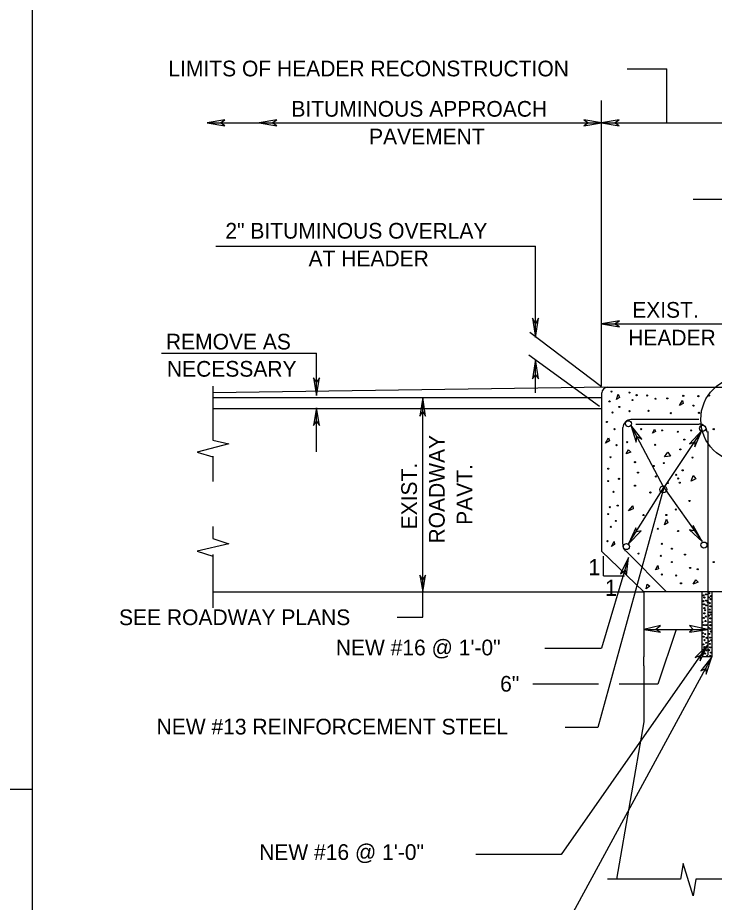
# Model space of a CAD drawing. Extents: x 705083.16 to 705086.12, y 704709.45 to 704711.29.
# Drawn here: x 705084.581 to 705085.035, y 704710.134 to 704710.71 of the extents above; entities that cross this region are included whole.
import ezdxf

# ---------------------------------------------------------------- set-up
doc = ezdxf.new("R2010")
doc.units = 0
doc.layers.add('Level 1', color=7, linetype='Continuous')
doc.layers.add('Level 2', color=7, linetype='Continuous')

msp = doc.modelspace()

# ---------------------------------------------------------------- linework, layer by layer
at = {"layer": 'Level 1'}
for p, q in [((705084.5909, 704709.49409), (705084.5909, 704711.24409)), ((705084.97802, 704710.67651), (705085.00394, 704710.67651)), ((705085.00394, 704710.6414), (705085.00394, 704710.67651)), ((705084.96129, 704710.47014), (705084.96129, 704710.65584)), ((705084.70472, 704710.6414), (705084.74705, 704710.6414)), ((705084.74705, 704710.6414), (705084.96129, 704710.6414)), ((705084.96194, 704710.6414), (705085.04921, 704710.6414)), ((705085.021, 704710.59154), (705085.0456, 704710.59154)), ((705084.7103, 704710.56102), (705084.91831, 704710.56102)), ((705084.91831, 704710.50164), (705084.91831, 704710.56102)), ((705084.96129, 704710.5105), (705085.0456, 704710.5105)), ((705084.67487, 704710.49147), (705084.77592, 704710.49147)), ((705084.77592, 704710.46391), (705084.77592, 704710.49147)), ((705084.91831, 704710.46555), (705084.91831, 704710.48655)), ((705084.70833, 704710.46982), (705084.70833, 704710.43471)), ((705084.96522, 704710.46916), (705085.04265, 704710.46916)), ((705084.70833, 704710.4626), (705084.96129, 704710.4626)), ((705084.84514, 704710.31955), (705084.84514, 704710.4626)), ((705084.96129, 704710.46555), (705084.96129, 704710.36253)), ((705084.77592, 704710.42717), (705084.77592, 704710.45571)), ((705084.70833, 704710.45538), (705084.96129, 704710.45538)), ((705084.98031, 704710.44849), (705085.02461, 704710.44849)), ((705084.9836, 704710.44521), (705085.02461, 704710.44521)), ((705084.97507, 704710.44291), (705084.97507, 704710.3668)), ((705085.03051, 704710.44029), (705085.03051, 704710.29495)), ((705084.70833, 704710.43471), (705084.71883, 704710.43241)), ((705084.71883, 704710.43241), (705084.69816, 704710.42684)), ((705084.69816, 704710.42684), (705084.70833, 704710.42388)), ((705084.70833, 704710.42421), (705084.70833, 704710.40781)), ((705084.70833, 704710.37861), (705084.70833, 704710.37073)), ((705084.70833, 704710.37073), (705084.71883, 704710.36713)), ((705084.71883, 704710.36713), (705084.69816, 704710.36253)), ((705084.69816, 704710.36253), (705084.70833, 704710.35925)), ((705084.70833, 704710.36024), (705084.70833, 704710.32546)), ((705084.98885, 704710.33596), (705084.96129, 704710.36253)), ((705084.9626, 704710.34646), (705084.9626, 704710.35925)), ((705085.00361, 704710.33596), (705084.97736, 704710.36253)), ((705084.9626, 704710.34646), (705084.97638, 704710.34646)), ((705084.70833, 704710.33596), (705084.98885, 704710.33596)), ((705085.05774, 704710.33596), (705084.98885, 704710.33596)), ((705084.98885, 704710.33596), (705084.98885, 704710.29364)), ((705085.02657, 704710.33596), (705085.02657, 704710.29364)), ((705085.03314, 704710.33596), (705085.03314, 704710.29364)), ((705084.82841, 704710.31955), (705084.84514, 704710.31955)), ((705084.98885, 704710.31135), (705085.03051, 704710.31135)), ((705085.00984, 704710.31135), (705084.99803, 704710.27592)), ((705084.92454, 704710.29921), (705084.96129, 704710.29921)), ((705085.03314, 704710.29364), (705085.02657, 704710.29364)), ((705084.98885, 704710.28773), (705084.98885, 704710.25131)), ((705084.95932, 704710.27592), (705084.91667, 704710.27592)), ((705084.99803, 704710.27592), (705084.97277, 704710.27592)), ((705084.98885, 704710.25131), (705084.97113, 704710.14895)), ((705083.35138, 704710.20741), (705084.5909, 704710.20741)), ((705085.01444, 704710.15912), (705085.0128, 704710.14895)), ((705085.021, 704710.13812), (705085.01444, 704710.15912)), ((705085.0128, 704710.14895), (705084.96522, 704710.14895)), ((705085.02264, 704710.14895), (705085.021, 704710.13812)), ((705085.07612, 704710.14895), (705085.02264, 704710.14895))]:
    msp.add_line(p, q, dxfattribs=at)
for points in [[(705084.70472, 704710.6414), (705084.71621, 704710.63944), (705084.71325, 704710.6414), (705084.71621, 704710.64337)], [(705084.73852, 704710.6414), (705084.75, 704710.63944), (705084.74705, 704710.6414), (705084.75, 704710.64337)], [(705084.96129, 704710.6414), (705084.9498, 704710.64337), (705084.95276, 704710.6414), (705084.9498, 704710.63944)], [(705084.96129, 704710.6414), (705084.9498, 704710.64337), (705084.95276, 704710.6414), (705084.9498, 704710.63944)], [(705084.96129, 704710.6414), (705084.97277, 704710.63944), (705084.96982, 704710.6414), (705084.97277, 704710.64337)], [(705084.91831, 704710.50164), (705084.92028, 704710.51411), (705084.91831, 704710.5105), (705084.91634, 704710.51411)], [(705084.96129, 704710.5105), (705084.9731, 704710.50853), (705084.96982, 704710.5105), (705084.9731, 704710.51247)], [(705084.91831, 704710.4872), (705084.91634, 704710.47474), (705084.91831, 704710.47736), (705084.92028, 704710.47474)], [(705084.77592, 704710.46391), (705084.77789, 704710.47539), (705084.77592, 704710.47244), (705084.77395, 704710.47539)], [(705084.84514, 704710.4626), (705084.84318, 704710.45046), (705084.84514, 704710.45341), (705084.84678, 704710.45046)], [(705084.77592, 704710.45571), (705084.77395, 704710.44423), (705084.77592, 704710.44718), (705084.77789, 704710.44423)], [(705084.98031, 704710.44455), (705084.98392, 704710.4334), (705084.98425, 704710.43701), (705084.98753, 704710.43537)], [(705084.98031, 704710.44455), (705084.98392, 704710.4334), (705084.98425, 704710.43701), (705084.98753, 704710.43537)], [(705085.02657, 704710.44094), (705085.0187, 704710.43241), (705085.02198, 704710.43373), (705085.02198, 704710.43045)], [(705084.979, 704710.36713), (705084.9872, 704710.37566), (705084.98425, 704710.375), (705084.9836, 704710.37762)], [(705085.0269, 704710.36877), (705085.021, 704710.37927), (705085.021, 704710.37566), (705085.0187, 704710.37631)], [(705084.979, 704710.35827), (705084.97375, 704710.34777), (705084.97671, 704710.35007), (705084.97769, 704710.34678)], [(705084.84514, 704710.33596), (705084.84678, 704710.34678), (705084.84514, 704710.34383), (705084.84318, 704710.34678)], [(705084.98885, 704710.31135), (705084.99967, 704710.30971), (705084.99639, 704710.31135), (705084.99967, 704710.31398)], [(705085.03051, 704710.31135), (705085.0187, 704710.31398), (705085.021, 704710.31135), (705085.0187, 704710.30971)], [(705085.03051, 704710.30151), (705085.02231, 704710.29331), (705085.02559, 704710.29462), (705085.02559, 704710.29101)], [(705085.03051, 704710.30151), (705085.02231, 704710.29331), (705085.02559, 704710.29462), (705085.02559, 704710.29101)], [(705085.03314, 704710.29364), (705085.02592, 704710.28445), (705085.0292, 704710.28609), (705085.02953, 704710.28248)]]:
    msp.add_lwpolyline(points, close=True, dxfattribs=at)
for centre, radius in [((705085.05402, 704710.44816), 0.02808), ((705084.97888, 704710.44539), 0.00198), ((705085.02715, 704710.4425), 0.00198), ((705085.00164, 704710.40269), 0.00226), ((705084.9775, 704710.36543), 0.00198), ((705085.02799, 704710.36644), 0.00198)]:
    msp.add_circle(centre, radius, dxfattribs=at)
at = {"layer": 'Level 2'}
for p, q in [((705084.96129, 704710.46949), (705084.9147, 704710.50492)), ((705084.95997, 704710.45669), (705084.91404, 704710.49016)), ((705084.96522, 704710.46916), (705084.70833, 704710.46555)), ((705085.00197, 704710.40387), (705084.98031, 704710.44455)), ((705085.02657, 704710.44094), (705085.00197, 704710.40387)), ((705085.00197, 704710.40387), (705084.95899, 704710.2477)), ((705084.979, 704710.36713), (705085.00197, 704710.40387)), ((705085.00197, 704710.40387), (705085.0269, 704710.36877)), ((705084.979, 704710.35827), (705084.96129, 704710.29921)), ((705084.98885, 704710.28773), (705084.98885, 704710.29364)), ((705084.95899, 704710.2477), (705084.93766, 704710.2477))]:
    msp.add_line(p, q, dxfattribs=at)
for points in [[(705084.97113, 704710.46129), (705084.97211, 704710.46457), (705084.9731, 704710.4626)], [(705085.01214, 704710.45735), (705085.01411, 704710.46063), (705085.01444, 704710.45866)], [(705084.99442, 704710.4393), (705084.99573, 704710.44193), (705084.99639, 704710.44029)], [(705084.96391, 704710.43274), (705084.96588, 704710.43635), (705084.96654, 704710.43438)], [(705084.97736, 704710.42585), (705084.979, 704710.42848), (705084.98031, 704710.42684)], [(705085.0023, 704710.42388), (705085.00459, 704710.42684), (705085.00623, 704710.42421)], [(705085.01969, 704710.40814), (705085.021, 704710.41175), (705085.02264, 704710.40945)], [(705084.979, 704710.38878), (705084.98163, 704710.39206), (705084.98196, 704710.39009)], [(705085.0023, 704710.37959), (705085.00361, 704710.3832), (705085.00459, 704710.38091)], [(705084.96785, 704710.36549), (705084.96949, 704710.36877), (705084.96982, 704710.3668)], [(705084.99639, 704710.35039), (705084.99803, 704710.35302), (705084.99836, 704710.35105)], [(705084.99049, 704710.33793), (705084.99114, 704710.34088), (705084.99278, 704710.33957)], [(705085.021, 704710.34088), (705085.02264, 704710.34383), (705085.02428, 704710.34219)]]:
    msp.add_lwpolyline(points, close=True, dxfattribs=at)
for points in [[(705085.03051, 704710.30151), (705084.93504, 704710.16503), (705084.87959, 704710.16503)], [(705085.03314, 704710.29364), (705084.94127, 704710.12467)]]:
    msp.add_lwpolyline(points, dxfattribs=at)
for centre in [(705084.96783, 704710.46636), (705084.97951, 704710.46573), (705084.98419, 704710.46403), (705084.99099, 704710.46381), (705084.99651, 704710.46169), (705085.00416, 704710.4619), (705085.01457, 704710.4636), (705085.02435, 704710.46339), (705085.03136, 704710.46381), (705084.96655, 704710.45998), (705084.97293, 704710.45637), (705084.98143, 704710.46083), (705085.02116, 704710.45722), (705084.96846, 704710.45275), (705084.97951, 704710.4536), (705084.99184, 704710.45382), (705085.0065, 704710.45233), (705085.02477, 704710.45254), (705084.96485, 704710.44659), (705084.96974, 704710.44191), (705084.98716, 704710.44191), (705085.00076, 704710.44106), (705085.01096, 704710.44021), (705085.01967, 704710.44106), (705085.03434, 704710.44191), (705084.97803, 704710.4334), (705085.01521, 704710.4351), (705084.97101, 704710.43149), (705084.9963, 704710.4317), (705085.01266, 704710.42872), (705084.96719, 704710.42362), (705085.02052, 704710.4234), (705084.9657, 704710.41617), (705084.98313, 704710.42043), (705084.99524, 704710.41788), (705085.00183, 704710.41979), (705085.01415, 704710.41511), (705084.97271, 704710.40958), (705084.98504, 704710.41362), (705084.99673, 704710.41107), (705085.0099, 704710.41213), (705085.01117, 704710.40979), (705084.9657, 704710.40809), (705084.98313, 704710.40512), (705085.00437, 704710.40682), (705085.01224, 704710.40703), (705084.9691, 704710.40107), (705084.99311, 704710.40065), (705084.97186, 704710.39214), (705085.01861, 704710.39512), (705084.9657, 704710.38661), (705084.96676, 704710.39108), (705085.00969, 704710.38959), (705084.97059, 704710.38215), (705084.98865, 704710.38598), (705085.00352, 704710.38598), (705084.9674, 704710.37832), (705084.998, 704710.37704), (705085.01117, 704710.37556), (705084.96528, 704710.36896), (705085.00055, 704710.36726), (705085.00714, 704710.36407), (705084.98546, 704710.36088), (705084.99991, 704710.35939), (705085.01564, 704710.36024), (705085.00714, 704710.35535), (705085.03434, 704710.35535), (705085.00055, 704710.34727), (705085.0099, 704710.34663), (705085.01904, 704710.35152), (705085.02392, 704710.35067), (705085.01309, 704710.34153), (705085.0313, 704710.335), (705085.02765, 704710.33366), (705085.02773, 704710.32992), (705085.02828, 704710.3323), (705085.02932, 704710.33429), (705085.02939, 704710.33024), (705085.03066, 704710.32921), (705085.03122, 704710.33238), (705085.03225, 704710.33119), (705085.03249, 704710.33318), (705085.02805, 704710.32786), (705085.02828, 704710.32532), (705085.02884, 704710.32397), (705085.02939, 704710.32714), (705085.03185, 704710.32857), (705085.03185, 704710.32444), (705085.03217, 704710.32659), (705085.02789, 704710.31896), (705085.02828, 704710.32198), (705085.02924, 704710.31992), (705085.03138, 704710.32055), (705085.03193, 704710.32262), (705085.03217, 704710.31873), (705085.03265, 704710.32127), (705085.02709, 704710.31619), (705085.02797, 704710.31436), (705085.02844, 704710.31174), (705085.029, 704710.31698), (705085.02947, 704710.31436), (705085.0309, 704710.31269), (705085.03193, 704710.31626), (705085.03201, 704710.3119), (705085.03217, 704710.31428), (705085.02725, 704710.30912), (705085.02781, 704710.30674), (705085.02876, 704710.30848), (705085.02979, 704710.30602), (705085.03162, 704710.30856), (705085.03201, 704710.30618), (705085.03241, 704710.31015), (705085.02765, 704710.30173), (705085.02828, 704710.29999), (705085.02836, 704710.30451), (705085.02939, 704710.30284), (705085.03106, 704710.3038), (705085.03185, 704710.30205), (705085.03209, 704710.29983), (705085.03265, 704710.30443), (705085.02876, 704710.29578), (705085.02963, 704710.29792), (705085.03003, 704710.29435), (705085.03138, 704710.298), (705085.03201, 704710.29435), (705085.03257, 704710.29641)]:
    msp.add_circle(centre, 0.000357, dxfattribs=at)
for centre, radius, start, end in [((705084.96506, 704710.46549), 0.00351, 90, 180), ((705084.98057, 704710.44288), 0.00527, 90, 180), ((705085.02481, 704710.43998), 0.00527, 0, 90), ((705084.98057, 704710.36628), 0.00527, 180, 224.99827)]:
    msp.add_arc(centre, radius, start, end, dxfattribs=at)

# ---------------------------------------------------------------- texts
at = {"layer": 'Level 1'}
for s, height, p in [('LIMITS OF HEADER RECONSTRUCTION', 0.0102283, (705084.67946, 704710.67159)), ('BITUMINOUS APPROACH', 0.0102283, (705084.75951, 704710.64534)), ('PAVEMENT', 0.010228, (705084.81004, 704710.6273)), ('2" BITUMINOUS OVERLAY', 0.0102283, (705084.71654, 704710.56594)), ('AT HEADER', 0.010228, (705084.77067, 704710.5479)), ('EXIST.', 0.010228, (705084.9813, 704710.51444)), ('REMOVE AS', 0.010228, (705084.67782, 704710.49377)), ('HEADER', 0.010228, (705084.97867, 704710.49639)), ('NECESSARY', 0.010228, (705084.67848, 704710.47605)), ('SEE ROADWAY PLANS', 0.0102283, (705084.64731, 704710.3143)), ('NEW #16 @ 1\'-0"', 0.0102283, (705084.78839, 704710.29462)), ('6"', 0.010228, (705084.89534, 704710.271)), ('NEW #13 REINFORCEMENT STEEL', 0.0102283, (705084.67177, 704710.24311)), ('NEW #16 @ 1\'-0"', 0.0102283, (705084.73852, 704710.16142))]:
    msp.add_text(s, height=height, dxfattribs=at).set_placement(p)
for s, p in [('ROADWAY', (705084.85925, 704710.36745)), ('EXIST.', (705084.84121, 704710.37664)), ('PAVT.', (705084.8773, 704710.37959))]:
    msp.add_text(s, height=0.010228, rotation=90, dxfattribs=at).set_placement(p)
at = {"layer": 'Level 2'}
for p in [(705084.95276, 704710.34678), (705084.96358, 704710.33333)]:
    msp.add_text('1', height=0.01053, dxfattribs=at).set_placement(p)

doc.saveas('drawing.dxf')
